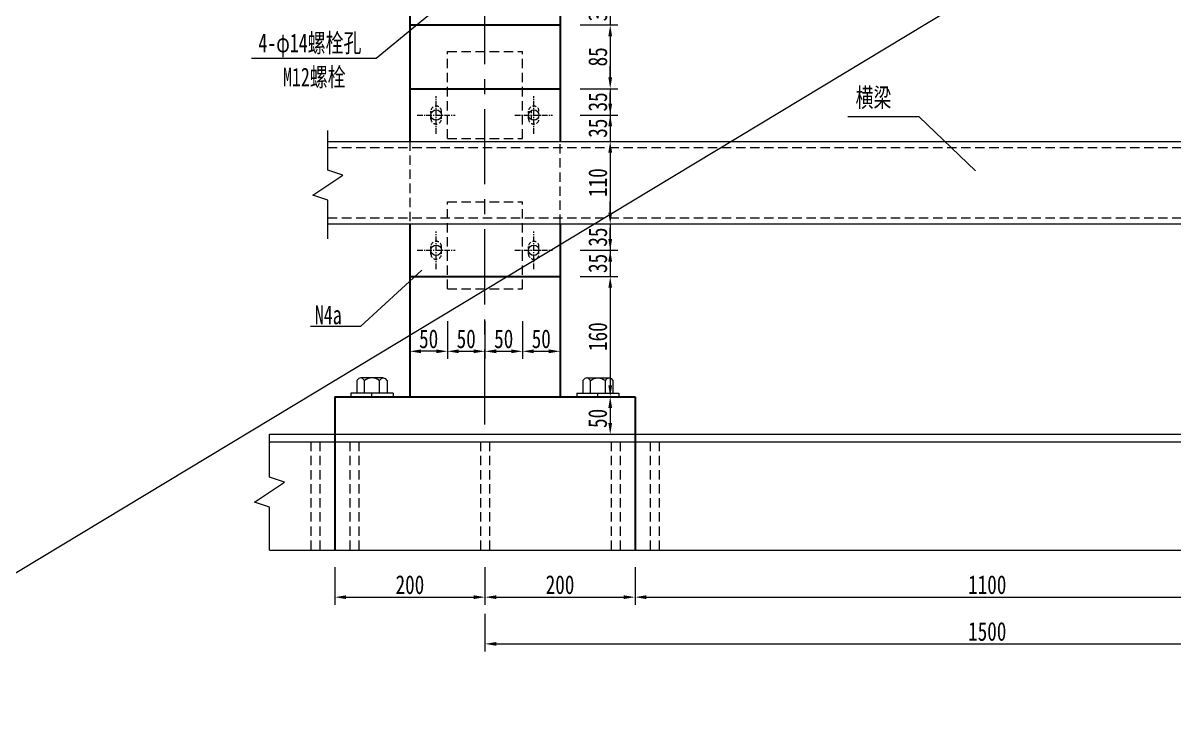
# Model space of a CAD drawing. Extents: x 98573 to 114325, y 0 to 100142.
# Drawn here: x 109453 to 110987, y 72390 to 73301 of the extents above; entities that cross this region are included whole.
import ezdxf

# ---------------------------------------------------------------- set-up
doc = ezdxf.new("R2010")
doc.units = 0
doc.header["$MEASUREMENT"] = 0
doc.linetypes.add('CENTERX2', pattern=[4, 2.5, -0.5, 0.5, -0.5])
doc.linetypes.add('DASHED2', pattern=[0.375, 0.25, -0.125])
doc.layers.get('0').update_dxf_attribs({"lineweight": 13})
doc.layers.get('Defpoints').update_dxf_attribs({"color": 9, "lineweight": 5})
for name, color, linetype, lineweight in [('dashed', 4, 'DASHED2', 5), ('中心线', 2, 'CENTERX2', 15), ('标注', 4, 'Continuous', 13), ('涪江 尺寸标注线', 4, 'Continuous', 13), ('涪江 钢板双线', 1, 'Continuous', 13), ('细线', 4, 'Continuous', 13), ('钢板单线', 6, 'Continuous', 25), ('钢板双线', 1, 'Continuous', 13)]:
    doc.layers.add(name, color=color, linetype=linetype, lineweight=lineweight)
doc.styles.get("Standard").update_dxf_attribs({"font": '仿宋_GB2312.ttf', "width": 0.75})
doc.dimstyles.new('0.1', dxfattribs={"dimscale": 0, "dimtxt": 2.5, "dimasz": 1.5, "dimexe": 1, "dimexo": 1, "dimgap": 0.4, "dimtad": 1, "dimdec": 1, "dimdsep": 46, "dimtxsty": 'Standard', "dimcen": 0.2, "dimclrd": 256, "dimclre": 256, "dimclrt": 256, "dimadec": 3, "dimazin": 2, "dimtfac": 1, "dimtdec": 1, "dimtmove": 2, "dimatfit": 3, "dimfxl": 4, "dimfxlon": 1, "dimtolj": 1, "dimtzin": 0, "dimlwd": -1, "dimlwe": -1, "dimarcsym": 0})

# ---------------------------------------------------------------- blocks, each defined once
blk = doc.blocks.new('*D978')
at = {"layer": 'Defpoints', "color": 0, "transparency": 16777216}
for p in [(110016.2, 73333.1), (110016.2, 73298.1), (110235.6, 73298.1)]:
    blk.add_point(p, dxfattribs=at)
at = {"layer": '标注', "color": 4, "transparency": 16777216}
for p, q in [((110235.6, 73348.1), (110235.6, 73363.1)), ((110235.6, 73333.1), (110235.6, 73298.1)), ((110235.6, 73283.1), (110235.6, 73268.1))]:
    blk.add_line(p, q, dxfattribs=at)
at = {"layer": '标注', "transparency": 16777216}
for p, q in [((110195.6, 73333.1), (110245.6, 73333.1)), ((110195.6, 73298.1), (110245.6, 73298.1))]:
    blk.add_line(p, q, dxfattribs=at)
at = {"layer": '标注', "color": 4, "transparency": 16777216}
for points in [[(110233.1, 73348.1), (110238.1, 73348.1), (110235.6, 73333.1)], [(110233.1, 73283.1), (110238.1, 73283.1), (110235.6, 73298.1)]]:
    blk.add_solid(points, dxfattribs=at)
at = {"layer": '标注', "transparency": 16777216, "insert": (110219.1, 73315.6), "char_height": 25, "attachment_point": 5, "rotation": 90}
blk.add_mtext('\\A1;35', dxfattribs=at)
blk = doc.blocks.new('*D979')
at = {"layer": 'Defpoints', "color": 0, "transparency": 16777216}
for p in [(109999.3, 73298.1), (109985.8, 73213.1), (110235.6, 73213.1)]:
    blk.add_point(p, dxfattribs=at)
at = {"layer": '标注', "transparency": 16777216}
for p, q in [((110195.6, 73298.1), (110245.6, 73298.1)), ((110195.6, 73213.1), (110245.6, 73213.1))]:
    blk.add_line(p, q, dxfattribs=at)
at = {"layer": '标注', "color": 4, "transparency": 16777216}
blk.add_line((110235.6, 73283.1), (110235.6, 73228.1), dxfattribs=at)
for points in [[(110233.1, 73283.1), (110238.1, 73283.1), (110235.6, 73298.1)], [(110233.1, 73228.1), (110238.1, 73228.1), (110235.6, 73213.1)]]:
    blk.add_solid(points, dxfattribs=at)
at = {"layer": '标注', "transparency": 16777216, "insert": (110219.1, 73255.6), "char_height": 25, "attachment_point": 5, "rotation": 90}
blk.add_mtext('\\A1;85', dxfattribs=at)
blk = doc.blocks.new('*D980')
at = {"layer": 'Defpoints', "color": 0, "transparency": 16777216}
for p in [(110021.1, 73213.1), (110016.2, 73178.1), (110235.6, 73178.1)]:
    blk.add_point(p, dxfattribs=at)
at = {"layer": '标注', "color": 4, "transparency": 16777216}
for p, q in [((110235.6, 73228.1), (110235.6, 73243.1)), ((110235.6, 73213.1), (110235.6, 73178.1)), ((110235.6, 73163.1), (110235.6, 73148.1))]:
    blk.add_line(p, q, dxfattribs=at)
at = {"layer": '标注', "transparency": 16777216}
for p, q in [((110195.6, 73213.1), (110245.6, 73213.1)), ((110195.6, 73178.1), (110245.6, 73178.1))]:
    blk.add_line(p, q, dxfattribs=at)
at = {"layer": '标注', "color": 4, "transparency": 16777216}
for points in [[(110233.1, 73228.1), (110238.1, 73228.1), (110235.6, 73213.1)], [(110233.1, 73163.1), (110238.1, 73163.1), (110235.6, 73178.1)]]:
    blk.add_solid(points, dxfattribs=at)
at = {"layer": '标注', "transparency": 16777216, "insert": (110219.1, 73195.6), "char_height": 25, "attachment_point": 5, "rotation": 90}
blk.add_mtext('\\A1;35', dxfattribs=at)
blk = doc.blocks.new('*D981')
at = {"layer": 'Defpoints', "color": 0, "transparency": 16777216}
for p in [(110016.2, 73178.1), (110016.2, 73143.1), (110235.6, 73143.1)]:
    blk.add_point(p, dxfattribs=at)
at = {"layer": '标注', "color": 4, "transparency": 16777216}
for p, q in [((110235.6, 73193.1), (110235.6, 73208.1)), ((110235.6, 73178.1), (110235.6, 73143.1)), ((110235.6, 73128.1), (110235.6, 73113.1))]:
    blk.add_line(p, q, dxfattribs=at)
at = {"layer": '标注', "transparency": 16777216}
for p, q in [((110195.6, 73178.1), (110245.6, 73178.1)), ((110195.6, 73143.1), (110245.6, 73143.1))]:
    blk.add_line(p, q, dxfattribs=at)
at = {"layer": '标注', "color": 4, "transparency": 16777216}
for points in [[(110233.1, 73193.1), (110238.1, 73193.1), (110235.6, 73178.1)], [(110233.1, 73128.1), (110238.1, 73128.1), (110235.6, 73143.1)]]:
    blk.add_solid(points, dxfattribs=at)
at = {"layer": '标注', "transparency": 16777216, "insert": (110219.1, 73160.6), "char_height": 25, "attachment_point": 5, "rotation": 90}
blk.add_mtext('\\A1;35', dxfattribs=at)
blk = doc.blocks.new('*D982')
at = {"layer": 'Defpoints', "color": 0, "transparency": 16777216}
for p in [(110099.5, 73143.1), (110099.5, 73033.1), (110235.6, 73033.1)]:
    blk.add_point(p, dxfattribs=at)
at = {"layer": '标注', "transparency": 16777216}
for p, q in [((110195.6, 73143.1), (110245.6, 73143.1)), ((110195.6, 73033.1), (110245.6, 73033.1))]:
    blk.add_line(p, q, dxfattribs=at)
at = {"layer": '标注', "color": 4, "transparency": 16777216}
blk.add_line((110235.6, 73128.1), (110235.6, 73048.1), dxfattribs=at)
for points in [[(110233.1, 73128.1), (110238.1, 73128.1), (110235.6, 73143.1)], [(110233.1, 73048.1), (110238.1, 73048.1), (110235.6, 73033.1)]]:
    blk.add_solid(points, dxfattribs=at)
at = {"layer": '标注', "transparency": 16777216, "insert": (110219.1, 73088.1), "char_height": 25, "attachment_point": 5, "rotation": 90}
blk.add_mtext('\\A1;110', dxfattribs=at)
blk = doc.blocks.new('*D983')
at = {"layer": 'Defpoints', "color": 0, "transparency": 16777216}
for p in [(110080.7, 73033.1), (110016.2, 72998.1), (110235.6, 72998.1)]:
    blk.add_point(p, dxfattribs=at)
at = {"layer": '标注', "color": 4, "transparency": 16777216}
for p, q in [((110235.6, 73048.1), (110235.6, 73063.1)), ((110235.6, 73033.1), (110235.6, 72998.1)), ((110235.6, 72983.1), (110235.6, 72968.1))]:
    blk.add_line(p, q, dxfattribs=at)
at = {"layer": '标注', "transparency": 16777216}
for p, q in [((110195.6, 73033.1), (110245.6, 73033.1)), ((110195.6, 72998.1), (110245.6, 72998.1))]:
    blk.add_line(p, q, dxfattribs=at)
at = {"layer": '标注', "color": 4, "transparency": 16777216}
for points in [[(110233.1, 73048.1), (110238.1, 73048.1), (110235.6, 73033.1)], [(110233.1, 72983.1), (110238.1, 72983.1), (110235.6, 72998.1)]]:
    blk.add_solid(points, dxfattribs=at)
at = {"layer": '标注', "transparency": 16777216, "insert": (110219.1, 73015.6), "char_height": 25, "attachment_point": 5, "rotation": 90}
blk.add_mtext('\\A1;35', dxfattribs=at)
blk = doc.blocks.new('*D984')
at = {"layer": 'Defpoints', "color": 0, "transparency": 16777216}
for p in [(110016.2, 72998.1), (110016.2, 72963.1), (110235.6, 72963.1)]:
    blk.add_point(p, dxfattribs=at)
at = {"layer": '标注', "color": 4, "transparency": 16777216}
for p, q in [((110235.6, 73013.1), (110235.6, 73028.1)), ((110235.6, 72998.1), (110235.6, 72963.1)), ((110235.6, 72948.1), (110235.6, 72933.1))]:
    blk.add_line(p, q, dxfattribs=at)
at = {"layer": '标注', "transparency": 16777216}
for p, q in [((110195.6, 72998.1), (110245.6, 72998.1)), ((110195.6, 72963.1), (110245.6, 72963.1))]:
    blk.add_line(p, q, dxfattribs=at)
at = {"layer": '标注', "color": 4, "transparency": 16777216}
for points in [[(110233.1, 73013.1), (110238.1, 73013.1), (110235.6, 72998.1)], [(110233.1, 72948.1), (110238.1, 72948.1), (110235.6, 72963.1)]]:
    blk.add_solid(points, dxfattribs=at)
at = {"layer": '标注', "transparency": 16777216, "insert": (110219.1, 72980.6), "char_height": 25, "attachment_point": 5, "rotation": 90}
blk.add_mtext('\\A1;35', dxfattribs=at)
blk = doc.blocks.new('*D985')
at = {"layer": 'Defpoints', "color": 0, "transparency": 16777216}
for p in [(109999.3, 72963.1), (109985.8, 72803.1), (110235.6, 72803.1)]:
    blk.add_point(p, dxfattribs=at)
at = {"layer": '标注', "transparency": 16777216}
for p, q in [((110195.6, 72963.1), (110245.6, 72963.1)), ((110195.6, 72803.1), (110245.6, 72803.1))]:
    blk.add_line(p, q, dxfattribs=at)
at = {"layer": '标注', "color": 4, "transparency": 16777216}
blk.add_line((110235.6, 72948.1), (110235.6, 72818.1), dxfattribs=at)
for points in [[(110233.1, 72948.1), (110238.1, 72948.1), (110235.6, 72963.1)], [(110233.1, 72818.1), (110238.1, 72818.1), (110235.6, 72803.1)]]:
    blk.add_solid(points, dxfattribs=at)
at = {"layer": '标注', "transparency": 16777216, "insert": (110219.1, 72883.1), "char_height": 25, "attachment_point": 5, "rotation": 90}
blk.add_mtext('\\A1;160', dxfattribs=at)
blk = doc.blocks.new('*D986')
at = {"layer": 'Defpoints', "color": 0, "transparency": 16777216}
for p in [(110074.7, 72803.1), (110074.7, 72753.1), (110235.6, 72753.1)]:
    blk.add_point(p, dxfattribs=at)
at = {"layer": '标注', "transparency": 16777216}
for p, q in [((110195.6, 72803.1), (110245.6, 72803.1)), ((110195.6, 72753.1), (110245.6, 72753.1))]:
    blk.add_line(p, q, dxfattribs=at)
at = {"layer": '标注', "color": 4, "transparency": 16777216}
blk.add_line((110235.6, 72788.1), (110235.6, 72768.1), dxfattribs=at)
for points in [[(110233.1, 72788.1), (110238.1, 72788.1), (110235.6, 72803.1)], [(110233.1, 72768.1), (110238.1, 72768.1), (110235.6, 72753.1)]]:
    blk.add_solid(points, dxfattribs=at)
at = {"layer": '标注', "transparency": 16777216, "insert": (110218.9, 72774.3), "char_height": 25, "attachment_point": 5, "rotation": 90}
blk.add_mtext('\\A1;50', dxfattribs=at)
blk = doc.blocks.new('*D1333')
at = {"layer": 'Defpoints', "color": 0, "transparency": 16777216}
for p in [(110018.7, 72946.7), (110068.7, 72946.7), (110068.7, 72863.6)]:
    blk.add_point(p, dxfattribs=at)
at = {"layer": '标注', "transparency": 16777216}
for p, q in [((110018.7, 72903.6), (110018.7, 72853.6)), ((110068.7, 72903.6), (110068.7, 72853.6))]:
    blk.add_line(p, q, dxfattribs=at)
at = {"layer": '标注', "color": 4, "transparency": 16777216}
blk.add_line((110033.7, 72863.6), (110053.7, 72863.6), dxfattribs=at)
for points in [[(110033.7, 72866.1), (110033.7, 72861.1), (110018.7, 72863.6)], [(110053.7, 72866.1), (110053.7, 72861.1), (110068.7, 72863.6)]]:
    blk.add_solid(points, dxfattribs=at)
at = {"layer": '标注', "transparency": 16777216, "insert": (110043.7, 72880.1), "char_height": 25, "attachment_point": 5}
blk.add_mtext('\\A1;50', dxfattribs=at)
blk = doc.blocks.new('*D1334')
at = {"layer": 'Defpoints', "color": 0, "transparency": 16777216}
for p in [(109968.7, 73814.4), (110018.7, 72946.7), (109968.7, 72863.6)]:
    blk.add_point(p, dxfattribs=at)
at = {"layer": '标注', "transparency": 16777216}
for p, q in [((109968.7, 72903.6), (109968.7, 72853.6)), ((110018.7, 72903.6), (110018.7, 72853.6))]:
    blk.add_line(p, q, dxfattribs=at)
at = {"layer": '标注', "color": 4, "transparency": 16777216}
blk.add_line((110003.7, 72863.6), (109983.7, 72863.6), dxfattribs=at)
for points in [[(109983.7, 72866.1), (109983.7, 72861.1), (109968.7, 72863.6)], [(110003.7, 72866.1), (110003.7, 72861.1), (110018.7, 72863.6)]]:
    blk.add_solid(points, dxfattribs=at)
at = {"layer": '标注', "transparency": 16777216, "insert": (109993.7, 72880.1), "char_height": 25, "attachment_point": 5}
blk.add_mtext('\\A1;50', dxfattribs=at)
blk = doc.blocks.new('*D1335')
at = {"layer": 'Defpoints', "color": 0, "transparency": 16777216}
for p in [(110068.7, 72946.7), (110118.7, 72946.7), (110118.7, 72863.6)]:
    blk.add_point(p, dxfattribs=at)
at = {"layer": '标注', "transparency": 16777216}
for p, q in [((110068.7, 72903.6), (110068.7, 72853.6)), ((110118.7, 72903.6), (110118.7, 72853.6))]:
    blk.add_line(p, q, dxfattribs=at)
at = {"layer": '标注', "color": 4, "transparency": 16777216}
blk.add_line((110083.7, 72863.6), (110103.7, 72863.6), dxfattribs=at)
for points in [[(110083.7, 72866.1), (110083.7, 72861.1), (110068.7, 72863.6)], [(110103.7, 72866.1), (110103.7, 72861.1), (110118.7, 72863.6)]]:
    blk.add_solid(points, dxfattribs=at)
at = {"layer": '标注', "transparency": 16777216, "insert": (110093.7, 72880.1), "char_height": 25, "attachment_point": 5}
blk.add_mtext('\\A1;50', dxfattribs=at)
blk = doc.blocks.new('*D1336')
at = {"layer": 'Defpoints', "color": 0, "transparency": 16777216}
for p in [(110118.7, 72946.7), (110168.7, 72946.7), (110168.7, 72863.6)]:
    blk.add_point(p, dxfattribs=at)
at = {"layer": '标注', "transparency": 16777216}
for p, q in [((110118.7, 72903.6), (110118.7, 72853.6)), ((110168.7, 72903.6), (110168.7, 72853.6))]:
    blk.add_line(p, q, dxfattribs=at)
at = {"layer": '标注', "color": 4, "transparency": 16777216}
blk.add_line((110133.7, 72863.6), (110153.7, 72863.6), dxfattribs=at)
for points in [[(110133.7, 72866.1), (110133.7, 72861.1), (110118.7, 72863.6)], [(110153.7, 72866.1), (110153.7, 72861.1), (110168.7, 72863.6)]]:
    blk.add_solid(points, dxfattribs=at)
at = {"layer": '标注', "transparency": 16777216, "insert": (110143.7, 72880.1), "char_height": 25, "attachment_point": 5}
blk.add_mtext('\\A1;50', dxfattribs=at)
blk = doc.blocks.new('ls')
at = {"color": 4}
blk.add_line((0, 0), (0, 5), dxfattribs=at)
at = {"layer": '涪江 钢板双线', "color": 4}
for p, q in [((-20, 21.6), (-20, 5)), ((-15, 25), (15, 25)), ((-10, 5), (-10, 21.6)), ((10, 5), (10, 21.6)), ((20, 21.6), (20, 5)), ((-28, 5), (28, 5)), ((-28, 5), (-28, 0)), ((-28, 0), (28, 0)), ((-18.7, 5), (18.7, 5)), ((-14, 5), (14, 5)), ((28, 5), (28, 0))]:
    blk.add_line(p, q, dxfattribs=at)
blk.add_ellipse((-15, -7.9), major_axis=(0, 32.9), ratio=0.341432, start_param=-0.460921, end_param=0.460921, dxfattribs=at)
at = {"layer": '涪江 钢板双线', "color": 4, "extrusion": (0, 0, -1)}
for centre, ratio in [((0, -7.9), 0.682865), ((15, -7.9), 0.341432)]:
    blk.add_ellipse(centre, major_axis=(0, 32.9), ratio=ratio, start_param=-0.460921, end_param=0.460921, dxfattribs=at)
blk = doc.blocks.new('*D1134')
at = {"layer": 'Defpoints', "color": 0, "transparency": 16777216}
for p in [(110068.7, 72803.1), (109868.7, 72675.9), (110068.7, 72536.3)]:
    blk.add_point(p, dxfattribs=at)
at = {"layer": '标注', "transparency": 16777216}
for p, q in [((109868.7, 72576.3), (109868.7, 72526.3)), ((110068.7, 72576.3), (110068.7, 72526.3))]:
    blk.add_line(p, q, dxfattribs=at)
at = {"layer": '标注', "color": 4, "transparency": 16777216}
blk.add_line((109883.7, 72536.3), (110053.7, 72536.3), dxfattribs=at)
for points in [[(109883.7, 72538.8), (109883.7, 72533.8), (109868.7, 72536.3)], [(110053.7, 72538.8), (110053.7, 72533.8), (110068.7, 72536.3)]]:
    blk.add_solid(points, dxfattribs=at)
at = {"layer": '标注', "transparency": 16777216, "insert": (109968.7, 72552.8), "char_height": 25, "attachment_point": 5}
blk.add_mtext('\\A1;200', dxfattribs=at)
blk = doc.blocks.new('*D1135')
at = {"layer": 'Defpoints', "color": 0, "transparency": 16777216}
for p in [(110068.7, 72766.1), (110268.7, 72766.1), (110268.7, 72536.3)]:
    blk.add_point(p, dxfattribs=at)
at = {"layer": '标注', "transparency": 16777216}
for p, q in [((110068.7, 72576.3), (110068.7, 72526.3)), ((110268.7, 72576.3), (110268.7, 72526.3))]:
    blk.add_line(p, q, dxfattribs=at)
at = {"layer": '标注', "color": 4, "transparency": 16777216}
blk.add_line((110083.7, 72536.3), (110253.7, 72536.3), dxfattribs=at)
for points in [[(110083.7, 72538.8), (110083.7, 72533.8), (110068.7, 72536.3)], [(110253.7, 72538.8), (110253.7, 72533.8), (110268.7, 72536.3)]]:
    blk.add_solid(points, dxfattribs=at)
at = {"layer": '标注', "transparency": 16777216, "insert": (110168.7, 72552.8), "char_height": 25, "attachment_point": 5}
blk.add_mtext('\\A1;200', dxfattribs=at)
blk = doc.blocks.new('*D1136')
at = {"layer": 'Defpoints', "color": 0, "transparency": 16777216}
for p in [(110068.7, 72766.1), (111407.1, 72778), (111407.1, 72474.1)]:
    blk.add_point(p, dxfattribs=at)
at = {"layer": '标注', "transparency": 16777216}
for p, q in [((110068.7, 72514.1), (110068.7, 72464.1)), ((111407.1, 72514.1), (111407.1, 72464.1))]:
    blk.add_line(p, q, dxfattribs=at)
at = {"layer": '标注', "color": 4, "transparency": 16777216}
blk.add_line((110083.7, 72474.1), (111392.1, 72474.1), dxfattribs=at)
for points in [[(110083.7, 72476.6), (110083.7, 72471.6), (110068.7, 72474.1)], [(111392.1, 72476.6), (111392.1, 72471.6), (111407.1, 72474.1)]]:
    blk.add_solid(points, dxfattribs=at)
at = {"layer": '标注', "transparency": 16777216, "insert": (110737.9, 72490.6), "char_height": 25, "attachment_point": 5}
blk.add_mtext('\\A1;1500', dxfattribs=at)
blk = doc.blocks.new('*D1137')
at = {"layer": 'Defpoints', "color": 0, "transparency": 16777216}
for p in [(110268.7, 72803.1), (111207.1, 72803.1), (111207.1, 72536.3)]:
    blk.add_point(p, dxfattribs=at)
at = {"layer": '标注', "transparency": 16777216}
for p, q in [((110268.7, 72576.3), (110268.7, 72526.3)), ((111207.1, 72576.3), (111207.1, 72526.3))]:
    blk.add_line(p, q, dxfattribs=at)
at = {"layer": '标注', "color": 4, "transparency": 16777216}
blk.add_line((110283.7, 72536.3), (111192.1, 72536.3), dxfattribs=at)
for points in [[(110283.7, 72538.8), (110283.7, 72533.8), (110268.7, 72536.3)], [(111192.1, 72538.8), (111192.1, 72533.8), (111207.1, 72536.3)]]:
    blk.add_solid(points, dxfattribs=at)
at = {"layer": '标注', "transparency": 16777216, "insert": (110737.9, 72552.8), "char_height": 25, "attachment_point": 5}
blk.add_mtext('\\A1;1100', dxfattribs=at)

msp = doc.modelspace()

# ---------------------------------------------------------------- linework, layer by layer
at = {"color": 1}
for p, q in [((109781.53511, 72753.08226), (111684.31334, 72753.08226)), ((109781.53511, 72743.08226), (111684.31334, 72743.08226)), ((109781.53511, 72598.72413), (111684.31334, 72598.72413))]:
    msp.add_line(p, q, dxfattribs=at)
for centre in [(110003.70141, 73178.08226), (110133.70141, 73178.08226), (110003.70141, 72998.08226), (110133.70141, 72998.08226)]:
    msp.add_circle(centre, 7)
at = {"layer": 'dashed', "ltscale": 50}
for p, q in [((110018.70141, 73146.7262), (110018.70141, 73262.55224)), ((110018.70141, 73262.55224), (110118.70141, 73262.55224)), ((110118.70141, 73146.7262), (110118.70141, 73262.55224)), ((110018.70141, 73146.7262), (110118.70141, 73146.7262)), ((109859.43032, 73135.08226), (111616.41814, 73135.08226)), ((109968.70141, 73143.08226), (109968.70141, 73033.08226)), ((110168.70141, 73033.08226), (110168.70141, 73143.08226)), ((110018.70141, 72946.7262), (110018.70141, 73062.55224)), ((110018.70141, 73062.55224), (110118.70141, 73062.55224)), ((110118.70141, 72946.7262), (110118.70141, 73062.55224)), ((109859.43032, 73041.08226), (111616.41814, 73041.08226)), ((110018.70141, 72946.7262), (110118.70141, 72946.7262))]:
    msp.add_line(p, q, dxfattribs=at)
at = {"layer": 'dashed', "ltscale": 20}
for p, q in [((109996.70141, 73173.08226), (109996.70141, 73183.08226)), ((110010.70141, 73173.19682), (110010.70141, 73183.19682)), ((110126.70141, 73173.08226), (110126.70141, 73183.08226)), ((110130.70141, 73173.19682), (110130.70141, 73183.19682)), ((109996.70141, 72993.08226), (109996.70141, 73003.08226)), ((110010.70141, 72993.19682), (110010.70141, 73003.19682)), ((110126.70141, 72993.08226), (110126.70141, 73003.08226)), ((110140.70141, 72993.19682), (110140.70141, 73003.19682))]:
    msp.add_line(p, q, dxfattribs=at)
at = {"layer": 'dashed', "linetype": 'DASHED2', "ltscale": 50}
for p, q in [((109836.70141, 72743.08226), (109836.70141, 72598.72413)), ((109848.70141, 72743.08226), (109848.70141, 72598.72413)), ((109888.70141, 72743.08226), (109888.70141, 72598.72413)), ((109900.70141, 72743.08226), (109900.70141, 72598.72413)), ((110062.70141, 72743.08226), (110062.70141, 72598.72413)), ((110074.70141, 72743.08226), (110074.70141, 72598.72413)), ((110236.70141, 72743.08226), (110236.70141, 72598.72413)), ((110248.70141, 72743.08226), (110248.70141, 72598.72413)), ((110288.70141, 72743.08226), (110288.70141, 72598.72413)), ((110300.70141, 72743.08226), (110300.70141, 72598.72413))]:
    msp.add_line(p, q, dxfattribs=at)
at = {"layer": 'dashed', "ltscale": 20}
for centre, start, end in [((110003.70141, 73183.08226), 0, 180), ((110133.70141, 73183.08226), 0, 180), ((110003.70141, 73173.08226), 180, 0), ((110133.70141, 73173.08226), 180, 0), ((110003.70141, 73003.08226), 0, 180), ((110133.70141, 73003.08226), 0, 180), ((110003.70141, 72993.08226), 180, 0), ((110133.70141, 72993.08226), 180, 0)]:
    msp.add_arc(centre, 7, start, end, dxfattribs=at)
at = {"layer": '中心线', "ltscale": 40}
msp.add_line((110068.70141, 72766.05152), (110068.70141, 73823.08226), dxfattribs=at)
at = {"layer": '中心线', "ltscale": 3}
for p, q in [((110003.70141, 73153.12876), (110003.70141, 73203.03576)), ((110133.70141, 73153.12876), (110133.70141, 73203.03576)), ((109978.59571, 73178.08226), (110028.80711, 73178.08226)), ((110108.59571, 73178.08226), (110158.80711, 73178.08226)), ((110003.70141, 72973.12876), (110003.70141, 73023.03576)), ((110133.70141, 72973.12876), (110133.70141, 73023.03576)), ((109978.59571, 72998.08226), (110028.80711, 72998.08226)), ((110108.59571, 72998.08226), (110158.80711, 72998.08226))]:
    msp.add_line(p, q, dxfattribs=at)
at = {"layer": '标注'}
msp.add_line((114324.69552, 75510.62779), (98573.01049, 66015.59917), dxfattribs=at)
at = {"layer": '涪江 尺寸标注线'}
for points in [[(109859.43032, 73013.15351), (109859.43032, 73064.86995), (109839.4299, 73071.53663), (109879.43073, 73098.20329), (109859.43032, 73104.86995), (109859.43032, 73157.32014)], [(109781.53511, 72598.72413), (109781.53511, 72656.24375), (109761.5347, 72662.91043), (109801.53553, 72689.57709), (109781.53511, 72696.24375), (109781.53511, 72753.08226)]]:
    msp.add_lwpolyline(points, dxfattribs=at)
at = {"layer": '细线'}
for p, q in [((110008.65592, 73323.23015), (109923.74754, 73253.48406)), ((109923.74754, 73253.48406), (109757.75912, 73253.48406)), ((110647.07761, 73175.64328), (110552.28189, 73175.64328)), ((110647.07761, 73175.64328), (110722.30565, 73103.83604))]:
    msp.add_line(p, q, dxfattribs=at)
at = {"layer": '细线', "ltscale": 100}
msp.add_line((109903.42425, 72896.90323), (109984.63131, 72971.72596), dxfattribs=at)
at = {"layer": '细线', "ltscale": 100, "extrusion": (0, 0, -1)}
msp.add_line((109836.25378, 72896.90323), (109903.42425, 72896.90323), dxfattribs=at)
at = {"layer": '钢板单线', "color": 1}
for p, q in [((109968.70141, 73368.08226), (109968.70141, 73143.08226)), ((110168.70141, 73368.08226), (110168.70141, 73143.08226)), ((109968.70141, 73298.08226), (110168.70141, 73298.08226)), ((109968.70141, 73213.08226), (110168.70141, 73213.08226)), ((109968.70141, 73033.08226), (109968.70141, 72803.08226)), ((110168.70141, 73033.08226), (110168.70141, 72803.08226)), ((109968.70141, 72963.08226), (110168.70141, 72963.08226)), ((109868.70141, 72803.08226), (110268.70141, 72803.08226)), ((109868.70141, 72803.08226), (109868.70141, 72753.08226)), ((110268.70141, 72803.08226), (110268.70141, 72753.08226))]:
    msp.add_line(p, q, dxfattribs=at)
at = {"layer": '钢板单线'}
for p, q in [((109868.70141, 72753.08226), (109868.70141, 72598.72413)), ((110268.70141, 72753.08226), (110268.70141, 72598.72413))]:
    msp.add_line(p, q, dxfattribs=at)
at = {"layer": '钢板双线'}
for p, q in [((109859.43032, 73143.08226), (111616.41814, 73143.08226)), ((109859.43032, 73033.08226), (111616.41814, 73033.08226))]:
    msp.add_line(p, q, dxfattribs=at)

# ---------------------------------------------------------------- block references
at = {"color": 3, "xscale": -1}
msp.add_blockref('ls', (109918.19349, 72803.08226), dxfattribs=at)
at = {"color": 3}
msp.add_blockref('ls', (110219.20933, 72803.08226), dxfattribs=at)

# ---------------------------------------------------------------- texts
at = {"layer": '标注', "width": 0.7}
for s, p in [('4-φ14螺栓孔', (109766.78479, 73261.63122)), ('M12螺栓', (109799.6204, 73216.21404)), ('横梁', (110562.5151, 73188.87826)), ('N4a', (109842.08382, 72899.70203))]:
    msp.add_text(s, height=25, dxfattribs=at).set_placement(p)

# ---------------------------------------------------------------- dimensions: what is measured, and where the dimension line sits
at = {"layer": '标注'}
for base, p1, p2, picture, middle in [((109968.70141, 72863.58453), (110018.70141, 72946.7262), (109968.70141, 73814.41414), '*D1334', (109993.70141, 72880.08453)), ((110068.70141, 72863.58453), (110018.70141, 72946.7262), (110068.70141, 72946.7262), '*D1333', (110043.70141, 72880.08453)), ((110118.70141, 72863.58453), (110068.70141, 72946.7262), (110118.70141, 72946.7262), '*D1335', (110093.70141, 72880.08453)), ((110168.70141, 72863.58453), (110118.70141, 72946.7262), (110168.70141, 72946.7262), '*D1336', (110143.70141, 72880.08453)), ((110068.70141, 72536.30734), (109868.70141, 72675.90319), (110068.70141, 72803.08226), '*D1134', (109968.70141, 72552.80734)), ((110268.70141, 72536.30734), (110068.70141, 72766.05152), (110268.70141, 72766.05152), '*D1135', (110168.70141, 72552.80734))]:
    dim = msp.add_linear_dim(base=base, p1=p1, p2=p2, dimstyle='0.1', override={"dimscale": 10, "dimclrd": 4}, dxfattribs=at)
    dim.commit()
    dim.dimension.update_dxf_attribs({"geometry": picture, "text_midpoint": middle})
for base, p1, p2, picture, middle in [((110235.63311, 73298.08226), (110016.18341, 73333.08226), (110016.18341, 73298.08226), '*D978', (110219.13311, 73315.58226)), ((110235.63311, 73213.08226), (109999.3366, 73298.08226), (109985.79424, 73213.08226), '*D979', (110219.13311, 73255.58226)), ((110235.63311, 73178.08226), (110021.11579, 73213.08226), (110016.18341, 73178.08226), '*D980', (110219.13311, 73195.58226)), ((110235.63311, 73143.08226), (110016.18341, 73178.08226), (110016.18341, 73143.08226), '*D981', (110219.13311, 73160.58226)), ((110235.63311, 73033.08226), (110099.45524, 73143.08226), (110099.45524, 73033.08226), '*D982', (110219.13311, 73088.08226)), ((110235.63311, 72998.08226), (110080.66702, 73033.08226), (110016.18341, 72998.08226), '*D983', (110219.13311, 73015.58226)), ((110235.63311, 72963.08226), (110016.18341, 72998.08226), (110016.18341, 72963.08226), '*D984', (110219.13311, 72980.58226)), ((110235.63311, 72803.08226), (109999.3366, 72963.08226), (109985.79424, 72803.08226), '*D985', (110219.13311, 72883.08226))]:
    dim = msp.add_linear_dim(base=base, p1=p1, p2=p2, angle=90, dimstyle='0.1', override={"dimscale": 10, "dimclrd": 4}, dxfattribs=at)
    dim.commit()
    dim.dimension.update_dxf_attribs({"geometry": picture, "text_midpoint": middle})
dim = msp.add_linear_dim(base=(110235.63311, 72753.08226), p1=(110074.65631, 72803.08226), p2=(110074.65631, 72753.08226), angle=90, dimstyle='0.1', override={"dimscale": 10, "dimclrd": 4}, dxfattribs=at)
dim.commit()
dim.dimension.update_dxf_attribs({"geometry": '*D986', "text_midpoint": (110218.85832, 72774.2544), "dimtype": 160})
for base, p1, p2, text, picture, middle in [((111207.14704, 72536.30734), (110268.70141, 72803.08226), (111207.14704, 72803.08226), '1100', '*D1137', (110737.92423, 72552.80734)), ((111407.14704, 72474.05436), (110068.70141, 72766.05152), (111407.14704, 72777.97413), '1500', '*D1136', (110737.92423, 72490.55436))]:
    dim = msp.add_linear_dim(base=base, p1=p1, p2=p2, text=text, dimstyle='0.1', override={"dimscale": 10, "dimclrd": 4}, dxfattribs=at)
    dim.commit()
    dim.dimension.update_dxf_attribs({"geometry": picture, "text_midpoint": middle})

doc.saveas('drawing.dxf')
